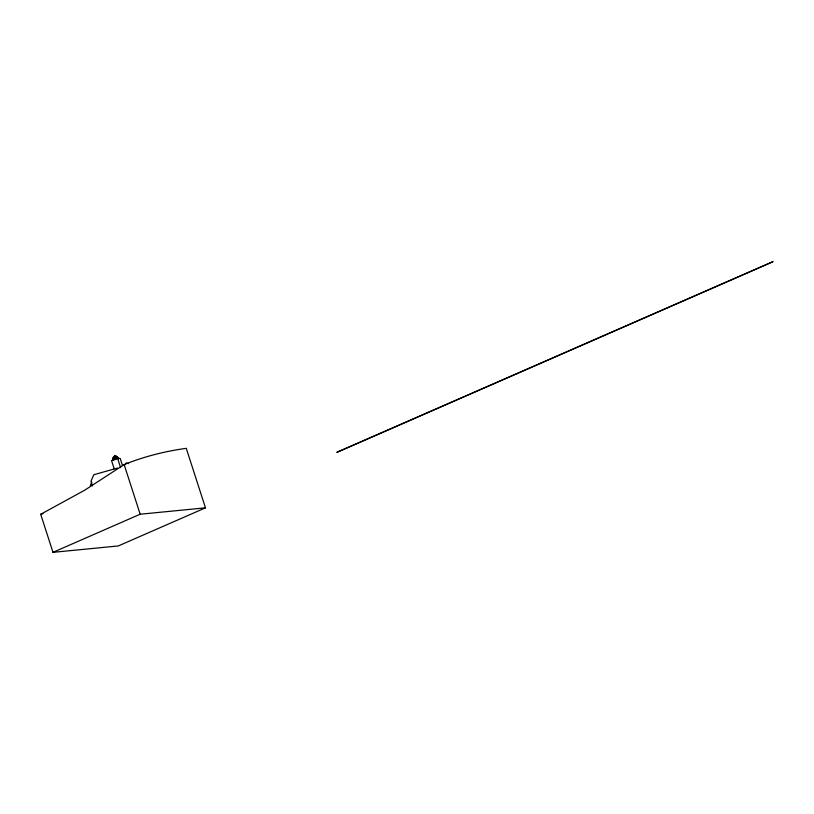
<?xml version="1.0" encoding="UTF-8"?>
<svg xmlns="http://www.w3.org/2000/svg" width="814" height="814" viewBox="0 0 814 814"><rect width="100%" height="100%" fill="white"/><g stroke="black" fill="none" stroke-linecap="round" stroke-linejoin="round"><path stroke-width="1.22" d="M116.799 458.17L117.206 457.03L118.62 458.872M115.354 457.376L114.408 456.349L113.461 458.048C114.56 457.478 114.296 455.504 117.592 457.58L115.883 456.186L114.469 456.308L113.411 458.994L112.739 458.943L113.146 460.195L116.921 458.75L115.008 456.115M113.411 458.994C113.105 456.339 118.376 457.478 117.074 457.142L115.262 456.135L114.54 456.481M115.11 456.216C120.004 456.919 110.796 456.969 113.716 457.895L114.469 458.302L114.072 457.722C116.555 453.581 109.819 461.792 114.855 456.461M90.334 485.47L91.84 482.163M124.898 464.774L126.302 462.912L128.561 463.654M117.074 457.142L118.213 457.621L116.514 457.499L112.739 458.943L113.461 458.048M112.739 458.943L114.387 457.722M116.697 457.203L117.074 457.722L117.206 456.939L115.201 456.084L117.074 456.908M124.145 464.601L84.676 490.221L40.7 514.285L52.991 552.34L118.295 545.95L205.474 507.834L186.264 448.341C164.998 451.271 144.058 456.542 124.145 464.601L140.171 514.224L205.474 507.834M52.991 552.34L140.171 514.224M113.848 457.753L115.242 458.007L114.774 456.186M122.487 465.486L120.218 458.475L117.572 458.282L111.538 460.592L114.184 468.772M40.7 514.285L42.969 513.644M117.45 468.06L93.834 474.725L90.965 481.196L92.501 485.948M114.978 456.42L116.433 456.939M114.55 456.776L115.883 456.186L115.049 456.634M115.669 457.865L116.453 457.672M115.008 457.366L116.819 456.919L115.201 456.084M116.819 457.295L118.213 457.621M115.11 456.094L116.453 456.969M115.008 456.257L115.761 457.224M114.886 456.145L115.517 457.203M117.572 458.282L120.594 467.633M114.713 457.59L114.835 458.15M116.015 457.071L116.076 457.753M772.913 261.701L336.996 452.279L772.913 261.701"/></g></svg>
